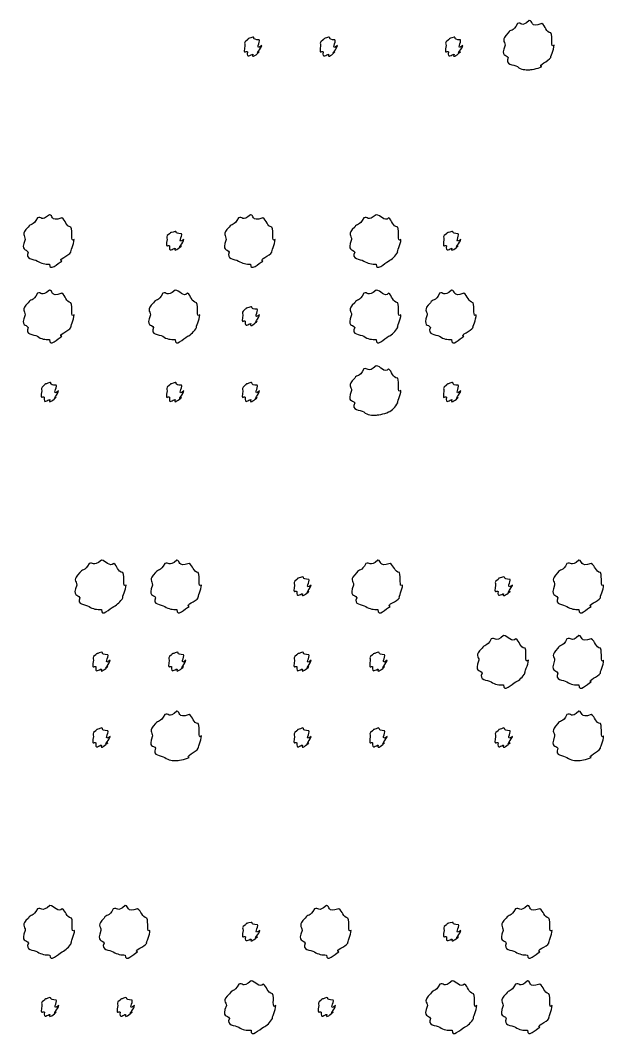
# Model space of a CAD drawing. Header units: millimetres. Extents: x -178 to -32, y 41 to 266.
# Drawn here: x -81.07 to -73, y 197.45 to 211.54 of the extents above; entities that cross this region are included whole.
import ezdxf

# ---------------------------------------------------------------- set-up
doc = ezdxf.new("R2010")
doc.units = ezdxf.units.MM
doc.layers.get('0').update_dxf_attribs({"linetype": 'CONTINUOUS'})

msp = doc.modelspace()

# ---------------------------------------------------------------- linework, layer by layer
at = {"color": 0}
for p, q in [((-74.029, 211.539), (-74.029, 211.539)), ((-77.8531, 211.307), (-77.8531, 211.307)), ((-76.8061, 211.307), (-76.8061, 211.307)), ((-75.0711, 211.307), (-75.0711, 211.307)), ((-80.67, 208.849), (-80.67, 208.849)), ((-77.8877, 208.849), (-77.8877, 208.849)), ((-76.1471, 208.849), (-76.1471, 208.849)), ((-78.9294, 208.617), (-78.9294, 208.617)), ((-75.1, 208.617), (-75.1, 208.617)), ((-80.67, 207.807), (-80.67, 207.807)), ((-78.9294, 207.807), (-78.9294, 207.807)), ((-76.1471, 207.807), (-76.1471, 207.807)), ((-75.1053, 207.807), (-75.1053, 207.807)), ((-77.882, 207.575), (-77.882, 207.575)), ((-76.1471, 206.76), (-76.1471, 206.76)), ((-80.6644, 206.528), (-80.6644, 206.528)), ((-78.9294, 206.528), (-78.9294, 206.528)), ((-77.882, 206.528), (-77.882, 206.528)), ((-75.1, 206.528), (-75.1, 206.528)), ((-79.9493, 204.068), (-79.9493, 204.068)), ((-78.9076, 204.068), (-78.9076, 204.068)), ((-76.1252, 204.068), (-76.1252, 204.068)), ((-73.3429, 204.068), (-73.3429, 204.068)), ((-77.167, 203.837), (-77.167, 203.837)), ((-74.3846, 203.837), (-74.3846, 203.837)), ((-74.3846, 203.026), (-74.3846, 203.026)), ((-73.3429, 203.026), (-73.3429, 203.026)), ((-79.9493, 202.795), (-79.9493, 202.795)), ((-78.9019, 202.795), (-78.9019, 202.795)), ((-77.167, 202.795), (-77.167, 202.795)), ((-76.1196, 202.795), (-76.1196, 202.795)), ((-78.9076, 201.979), (-78.9076, 201.979)), ((-73.3429, 201.979), (-73.3429, 201.979)), ((-79.9493, 201.748), (-79.9493, 201.748)), ((-77.167, 201.748), (-77.167, 201.748)), ((-76.1196, 201.748), (-76.1196, 201.748)), ((-74.3846, 201.748), (-74.3846, 201.748)), ((-80.6616, 199.289), (-80.6616, 199.289)), ((-79.6198, 199.289), (-79.6198, 199.289)), ((-76.8375, 199.289), (-76.8375, 199.289)), ((-74.0555, 199.289), (-74.0555, 199.289)), ((-77.8792, 199.058), (-77.8792, 199.058)), ((-75.0972, 199.058), (-75.0972, 199.058)), ((-77.8792, 198.247), (-77.8792, 198.247)), ((-75.0972, 198.247), (-75.0972, 198.247)), ((-74.0555, 198.247), (-74.0555, 198.247)), ((-80.6616, 198.016), (-80.6616, 198.016)), ((-79.6142, 198.016), (-79.6142, 198.016)), ((-76.8322, 198.016), (-76.8322, 198.016))]:
    msp.add_line(p, q, dxfattribs=at)
for points in [[(-74.1945, 211.495), (-74.2523, 211.369), (-74.2911, 211.423), (-74.3215, 211.368)], [(-74.029, 211.539), (-74.1423, 211.428), (-74.1394, 211.523), (-74.1945, 211.495)], [(-73.8583, 211.495), (-74.029, 211.428), (-73.9697, 211.539), (-74.029, 211.539)], [(-73.7316, 211.368), (-73.8004, 211.369), (-73.8032, 211.464), (-73.8583, 211.495)], [(-74.3215, 211.368), (-74.4287, 211.259), (-74.3656, 211.255), (-74.3656, 211.197)], [(-73.6875, 211.197), (-73.7425, 211.142), (-73.7013, 211.312), (-73.7316, 211.368)], [(-77.9304, 211.268), (-77.9911, 211.226), (-77.9635, 211.22), (-77.9635, 211.191)], [(-77.8531, 211.307), (-77.947, 211.274), (-77.9085, 211.293), (-77.9304, 211.268)], [(-77.7649, 211.268), (-77.8806, 211.274), (-77.8161, 211.307), (-77.8531, 211.307)], [(-77.7321, 211.191), (-77.8365, 211.109), (-77.743, 211.247), (-77.7649, 211.268)], [(-76.883, 211.268), (-76.9394, 211.226), (-76.9161, 211.22), (-76.9161, 211.191)], [(-76.8061, 211.307), (-76.8953, 211.274), (-76.8611, 211.293), (-76.883, 211.268)], [(-76.7179, 211.268), (-76.8294, 211.274), (-76.7687, 211.307), (-76.8061, 211.307)], [(-76.6847, 211.191), (-76.7853, 211.109), (-76.6957, 211.247), (-76.7179, 211.268)], [(-75.148, 211.268), (-75.2087, 211.226), (-75.1812, 211.22), (-75.1812, 211.191)], [(-75.0711, 211.307), (-75.1646, 211.274), (-75.1261, 211.293), (-75.148, 211.268)], [(-74.9829, 211.268), (-75.0986, 211.274), (-75.0337, 211.307), (-75.0711, 211.307)], [(-74.9498, 211.191), (-75.0545, 211.109), (-74.9607, 211.247), (-74.9829, 211.268)], [(-77.9635, 211.191), (-77.9911, 211.045), (-77.9526, 211.128), (-77.9304, 211.103)], [(-77.9304, 211.103), (-77.947, 210.998), (-77.882, 211.07), (-77.8531, 211.07)], [(-77.8531, 211.07), (-77.8806, 210.998), (-77.7871, 211.081), (-77.7649, 211.103)], [(-77.7649, 211.103), (-77.8365, 211.045), (-77.7321, 211.158), (-77.7321, 211.191)], [(-76.9161, 211.191), (-76.9394, 211.045), (-76.9052, 211.128), (-76.883, 211.103)], [(-76.883, 211.103), (-76.8953, 210.998), (-76.835, 211.07), (-76.8061, 211.07)], [(-76.8061, 211.07), (-76.8294, 210.998), (-76.7397, 211.081), (-76.7179, 211.103)], [(-76.7179, 211.103), (-76.7853, 211.045), (-76.6847, 211.158), (-76.6847, 211.191)], [(-75.1812, 211.191), (-75.2087, 211.045), (-75.1702, 211.128), (-75.148, 211.103)], [(-75.148, 211.103), (-75.1646, 210.998), (-75.1, 211.07), (-75.0711, 211.07)], [(-75.0711, 211.07), (-75.0986, 210.998), (-75.0048, 211.081), (-74.9829, 211.103)], [(-74.9829, 211.103), (-75.0545, 211.045), (-74.9498, 211.158), (-74.9498, 211.191)], [(-74.3656, 211.197), (-74.4287, 211.02), (-74.3504, 211.077), (-74.3215, 211.026)], [(-73.7316, 211.026), (-73.7425, 211.02), (-73.6875, 211.133), (-73.6875, 211.197)], [(-74.3215, 211.026), (-74.3708, 210.917), (-74.2495, 210.932), (-74.1945, 210.899)], [(-73.8583, 210.899), (-73.9189, 210.917), (-73.7605, 210.973), (-73.7316, 211.026)], [(-74.1945, 210.899), (-74.1423, 210.855), (-74.0844, 210.855), (-74.029, 210.855)], [(-74.029, 210.855), (-74.029, 210.855), (-73.9133, 210.869), (-73.8583, 210.899)], [(-80.67, 208.849), (-80.7829, 208.747), (-80.7801, 208.834), (-80.8352, 208.805)], [(-80.499, 208.805), (-80.67, 208.747), (-80.6108, 208.849), (-80.67, 208.849)], [(-77.8877, 208.849), (-78.0006, 208.747), (-77.9978, 208.834), (-78.0531, 208.805)], [(-77.7169, 208.805), (-77.8877, 208.747), (-77.8284, 208.849), (-77.8877, 208.849)], [(-76.1471, 208.849), (-76.2698, 208.747), (-76.2628, 208.834), (-76.3182, 208.805)], [(-75.9763, 208.805), (-76.0342, 208.747), (-76.0878, 208.849), (-76.1471, 208.849)], [(-80.9621, 208.678), (-81.0694, 208.578), (-81.0062, 208.565), (-81.0062, 208.507)], [(-80.8352, 208.805), (-80.893, 208.689), (-80.9318, 208.733), (-80.9621, 208.678)], [(-80.3723, 208.678), (-80.4411, 208.689), (-80.4439, 208.774), (-80.499, 208.805)], [(-80.3282, 208.507), (-80.3832, 208.46), (-80.342, 208.623), (-80.3723, 208.678)], [(-78.1798, 208.678), (-78.2874, 208.578), (-78.2239, 208.565), (-78.2239, 208.507)], [(-78.0531, 208.805), (-78.111, 208.689), (-78.1495, 208.733), (-78.1798, 208.678)], [(-77.5899, 208.678), (-77.6587, 208.689), (-77.6616, 208.774), (-77.7169, 208.805)], [(-77.5458, 208.507), (-77.6009, 208.46), (-77.5596, 208.623), (-77.5899, 208.678)], [(-76.4448, 208.678), (-76.5563, 208.578), (-76.4889, 208.565), (-76.4889, 208.507)], [(-76.3182, 208.805), (-76.3799, 208.689), (-76.4145, 208.733), (-76.4448, 208.678)], [(-75.8497, 208.678), (-75.928, 208.689), (-75.9241, 208.774), (-75.9763, 208.805)], [(-75.8056, 208.507), (-75.8659, 208.46), (-75.8194, 208.623), (-75.8497, 208.678)], [(-79.0067, 208.584), (-79.0674, 208.548), (-79.0399, 208.536), (-79.0399, 208.507)], [(-78.9294, 208.617), (-79.0233, 208.592), (-78.9845, 208.606), (-79.0067, 208.584)], [(-78.8412, 208.584), (-78.957, 208.592), (-78.8924, 208.617), (-78.9294, 208.617)], [(-78.8081, 208.507), (-78.9129, 208.431), (-78.8194, 208.562), (-78.8412, 208.584)], [(-75.1769, 208.584), (-75.2334, 208.548), (-75.2101, 208.536), (-75.2101, 208.507)], [(-75.1, 208.617), (-75.1893, 208.592), (-75.1551, 208.606), (-75.1769, 208.584)], [(-75.0118, 208.584), (-75.1233, 208.592), (-75.0626, 208.617), (-75.1, 208.617)], [(-74.9787, 208.507), (-75.0792, 208.431), (-74.9896, 208.562), (-75.0118, 208.584)], [(-81.0062, 208.507), (-81.0694, 208.339), (-80.9911, 208.385), (-80.9621, 208.33)], [(-80.3723, 208.33), (-80.3832, 208.339), (-80.3282, 208.443), (-80.3282, 208.507)], [(-79.0399, 208.507), (-79.0674, 208.365), (-79.0286, 208.441), (-79.0067, 208.419)], [(-79.0067, 208.419), (-79.0233, 208.321), (-78.9584, 208.385), (-78.9294, 208.385)], [(-78.9294, 208.385), (-78.957, 208.321), (-78.8635, 208.396), (-78.8412, 208.419)], [(-78.8412, 208.419), (-78.9129, 208.365), (-78.8081, 208.47), (-78.8081, 208.507)], [(-78.2239, 208.507), (-78.2874, 208.339), (-78.2087, 208.385), (-78.1798, 208.33)], [(-77.5899, 208.33), (-77.6009, 208.339), (-77.5458, 208.443), (-77.5458, 208.507)], [(-76.4889, 208.507), (-76.5563, 208.339), (-76.4738, 208.385), (-76.4448, 208.33)], [(-75.8497, 208.33), (-75.8659, 208.339), (-75.8056, 208.443), (-75.8056, 208.507)], [(-75.2101, 208.507), (-75.2334, 208.365), (-75.1992, 208.441), (-75.1769, 208.419)], [(-75.1769, 208.419), (-75.1893, 208.321), (-75.129, 208.385), (-75.1, 208.385)], [(-75.1, 208.385), (-75.1233, 208.321), (-75.0337, 208.396), (-75.0118, 208.419)], [(-75.0118, 208.419), (-75.0792, 208.365), (-74.9787, 208.47), (-74.9787, 208.507)], [(-80.9621, 208.33), (-81.0115, 208.233), (-80.8905, 208.238), (-80.8352, 208.209)], [(-80.499, 208.209), (-80.5596, 208.233), (-80.4012, 208.278), (-80.3723, 208.33)], [(-78.1798, 208.33), (-78.2295, 208.233), (-78.1082, 208.238), (-78.0531, 208.209)], [(-77.7169, 208.209), (-77.7773, 208.233), (-77.6189, 208.278), (-77.5899, 208.33)], [(-76.4448, 208.33), (-76.4974, 208.233), (-76.3732, 208.238), (-76.3182, 208.209)], [(-75.9763, 208.209), (-75.928, 208.233), (-75.8825, 208.278), (-75.8497, 208.33)], [(-80.8352, 208.209), (-80.7829, 208.173), (-80.7251, 208.165), (-80.67, 208.165)], [(-80.67, 208.165), (-80.67, 208.056), (-80.5543, 208.179), (-80.499, 208.209)], [(-78.0531, 208.209), (-78.0006, 208.173), (-77.9427, 208.165), (-77.8877, 208.165)], [(-77.8877, 208.165), (-77.8877, 208.056), (-77.772, 208.179), (-77.7169, 208.209)], [(-76.3182, 208.209), (-76.2698, 208.173), (-76.2049, 208.165), (-76.1471, 208.165)], [(-76.1471, 208.165), (-76.1527, 208.056), (-76.0314, 208.179), (-75.9763, 208.209)], [(-80.8352, 207.763), (-80.893, 207.641), (-80.9318, 207.688), (-80.9621, 207.631)], [(-80.67, 207.807), (-80.7829, 207.699), (-80.7801, 207.792), (-80.8352, 207.763)], [(-80.499, 207.763), (-80.67, 207.699), (-80.6108, 207.807), (-80.67, 207.807)], [(-80.3723, 207.631), (-80.4411, 207.641), (-80.4439, 207.732), (-80.499, 207.763)], [(-79.1002, 207.763), (-79.1623, 207.641), (-79.1968, 207.688), (-79.2272, 207.631)], [(-78.9294, 207.807), (-79.0522, 207.699), (-79.0452, 207.792), (-79.1002, 207.763)], [(-78.7587, 207.763), (-78.8166, 207.699), (-78.8702, 207.807), (-78.9294, 207.807)], [(-78.6317, 207.631), (-78.7104, 207.641), (-78.7061, 207.732), (-78.7587, 207.763)], [(-76.3182, 207.763), (-76.3799, 207.641), (-76.4145, 207.688), (-76.4448, 207.631)], [(-76.1471, 207.807), (-76.2698, 207.699), (-76.2628, 207.792), (-76.3182, 207.763)], [(-75.9763, 207.763), (-76.0342, 207.699), (-76.0878, 207.807), (-76.1471, 207.807)], [(-75.8497, 207.631), (-75.928, 207.641), (-75.9241, 207.732), (-75.9763, 207.763)], [(-75.2708, 207.763), (-75.3286, 207.641), (-75.3671, 207.688), (-75.3974, 207.631)], [(-75.1053, 207.807), (-75.2186, 207.699), (-75.2158, 207.792), (-75.2708, 207.763)], [(-74.9346, 207.763), (-75.1053, 207.699), (-75.0461, 207.807), (-75.1053, 207.807)], [(-74.8076, 207.631), (-74.8767, 207.641), (-74.8796, 207.732), (-74.9346, 207.763)], [(-80.9621, 207.631), (-81.0694, 207.527), (-81.0062, 207.52), (-81.0062, 207.465)], [(-80.3282, 207.465), (-80.3832, 207.41), (-80.342, 207.575), (-80.3723, 207.631)], [(-79.2272, 207.631), (-79.3387, 207.527), (-79.2713, 207.52), (-79.2713, 207.465)], [(-78.5876, 207.465), (-78.6483, 207.41), (-78.6014, 207.575), (-78.6317, 207.631)], [(-77.882, 207.575), (-77.9717, 207.545), (-77.9374, 207.564), (-77.9593, 207.542)], [(-77.7939, 207.542), (-77.9057, 207.545), (-77.845, 207.575), (-77.882, 207.575)], [(-76.4448, 207.631), (-76.5563, 207.527), (-76.4889, 207.52), (-76.4889, 207.465)], [(-75.8056, 207.465), (-75.8659, 207.41), (-75.8194, 207.575), (-75.8497, 207.631)], [(-75.3974, 207.631), (-75.505, 207.527), (-75.4415, 207.52), (-75.4415, 207.465)], [(-74.7635, 207.465), (-74.8189, 207.41), (-74.7776, 207.575), (-74.8076, 207.631)], [(-81.0062, 207.465), (-81.0694, 207.292), (-80.9911, 207.344), (-80.9621, 207.289)], [(-80.3723, 207.289), (-80.3832, 207.292), (-80.3282, 207.402), (-80.3282, 207.465)], [(-79.2713, 207.465), (-79.3387, 207.292), (-79.2561, 207.344), (-79.2272, 207.289)], [(-78.6317, 207.289), (-78.6483, 207.292), (-78.5876, 207.402), (-78.5876, 207.465)], [(-77.9593, 207.542), (-78.0157, 207.501), (-77.9925, 207.494), (-77.9925, 207.465)], [(-77.9925, 207.465), (-78.0157, 207.318), (-77.9815, 207.399), (-77.9593, 207.377)], [(-77.761, 207.465), (-77.8616, 207.384), (-77.772, 207.52), (-77.7939, 207.542)], [(-77.7939, 207.377), (-77.8616, 207.318), (-77.761, 207.428), (-77.761, 207.465)], [(-76.4889, 207.465), (-76.5563, 207.292), (-76.4738, 207.344), (-76.4448, 207.289)], [(-75.8497, 207.289), (-75.8659, 207.292), (-75.8056, 207.402), (-75.8056, 207.465)], [(-75.4415, 207.465), (-75.505, 207.292), (-75.4264, 207.344), (-75.3974, 207.289)], [(-74.8076, 207.289), (-74.8189, 207.292), (-74.7635, 207.402), (-74.7635, 207.465)], [(-80.9621, 207.289), (-81.0115, 207.185), (-80.8905, 207.196), (-80.8352, 207.167)], [(-80.499, 207.167), (-80.5596, 207.185), (-80.4012, 207.236), (-80.3723, 207.289)], [(-79.2272, 207.289), (-79.2794, 207.185), (-79.1556, 207.196), (-79.1002, 207.167)], [(-78.7587, 207.167), (-78.7104, 207.185), (-78.6649, 207.236), (-78.6317, 207.289)], [(-77.9593, 207.377), (-77.9717, 207.274), (-77.911, 207.344), (-77.882, 207.344)], [(-77.882, 207.344), (-77.9057, 207.274), (-77.8161, 207.355), (-77.7939, 207.377)], [(-76.4448, 207.289), (-76.4974, 207.185), (-76.3732, 207.196), (-76.3182, 207.167)], [(-75.9763, 207.167), (-75.928, 207.185), (-75.8825, 207.236), (-75.8497, 207.289)], [(-75.3974, 207.289), (-75.4472, 207.185), (-75.3258, 207.196), (-75.2708, 207.167)], [(-74.9346, 207.167), (-74.9953, 207.185), (-74.8365, 207.236), (-74.8076, 207.289)], [(-80.8352, 207.167), (-80.7829, 207.126), (-80.7251, 207.123), (-80.67, 207.123)], [(-80.67, 207.123), (-80.67, 207.009), (-80.5543, 207.137), (-80.499, 207.167)], [(-79.1002, 207.167), (-79.0522, 207.126), (-78.9873, 207.123), (-78.9294, 207.123)], [(-78.9294, 207.123), (-78.9351, 207.009), (-78.8137, 207.137), (-78.7587, 207.167)], [(-76.3182, 207.167), (-76.2698, 207.126), (-76.2049, 207.123), (-76.1471, 207.123)], [(-76.1471, 207.123), (-76.1527, 207.009), (-76.0314, 207.137), (-75.9763, 207.167)], [(-75.2708, 207.167), (-75.2186, 207.126), (-75.1604, 207.123), (-75.1053, 207.123)], [(-75.1053, 207.123), (-75.1053, 207.009), (-74.9896, 207.137), (-74.9346, 207.167)], [(-76.3182, 206.715), (-76.3799, 206.59), (-76.4145, 206.644), (-76.4448, 206.588)], [(-76.1471, 206.76), (-76.2698, 206.649), (-76.2628, 206.744), (-76.3182, 206.715)], [(-75.9763, 206.715), (-76.0342, 206.649), (-76.0878, 206.76), (-76.1471, 206.76)], [(-75.8497, 206.588), (-75.928, 206.59), (-75.9241, 206.685), (-75.9763, 206.715)], [(-76.4448, 206.588), (-76.5563, 206.48), (-76.4889, 206.476), (-76.4889, 206.418)], [(-75.8056, 206.418), (-75.8659, 206.363), (-75.8194, 206.533), (-75.8497, 206.588)], [(-80.7417, 206.489), (-80.7981, 206.447), (-80.7748, 206.441), (-80.7748, 206.412)], [(-80.6644, 206.528), (-80.754, 206.495), (-80.7194, 206.514), (-80.7417, 206.489)], [(-80.5762, 206.489), (-80.6877, 206.495), (-80.6274, 206.528), (-80.6644, 206.528)], [(-80.543, 206.412), (-80.6436, 206.329), (-80.5543, 206.467), (-80.5762, 206.489)], [(-79.0067, 206.489), (-79.0674, 206.447), (-79.0399, 206.441), (-79.0399, 206.412)], [(-78.9294, 206.528), (-79.0233, 206.495), (-78.9845, 206.514), (-79.0067, 206.489)], [(-78.8412, 206.489), (-78.957, 206.495), (-78.8924, 206.528), (-78.9294, 206.528)], [(-78.8081, 206.412), (-78.9129, 206.329), (-78.8194, 206.467), (-78.8412, 206.489)], [(-77.9593, 206.489), (-78.0157, 206.447), (-77.9925, 206.441), (-77.9925, 206.412)], [(-77.882, 206.528), (-77.9717, 206.495), (-77.9374, 206.514), (-77.9593, 206.489)], [(-77.7939, 206.489), (-77.9057, 206.495), (-77.845, 206.528), (-77.882, 206.528)], [(-77.761, 206.412), (-77.8616, 206.329), (-77.772, 206.467), (-77.7939, 206.489)], [(-75.1769, 206.489), (-75.2334, 206.447), (-75.2101, 206.441), (-75.2101, 206.412)], [(-75.1, 206.528), (-75.1893, 206.495), (-75.1551, 206.514), (-75.1769, 206.489)], [(-75.0118, 206.489), (-75.1233, 206.495), (-75.0626, 206.528), (-75.1, 206.528)], [(-74.9787, 206.412), (-75.0792, 206.329), (-74.9896, 206.467), (-75.0118, 206.489)], [(-80.7748, 206.412), (-80.7981, 206.266), (-80.7635, 206.349), (-80.7417, 206.324)], [(-80.7417, 206.324), (-80.754, 206.219), (-80.6933, 206.291), (-80.6644, 206.291)], [(-80.6644, 206.291), (-80.6877, 206.219), (-80.5984, 206.302), (-80.5762, 206.324)], [(-80.5762, 206.324), (-80.6436, 206.266), (-80.543, 206.379), (-80.543, 206.412)], [(-79.0399, 206.412), (-79.0674, 206.266), (-79.0286, 206.349), (-79.0067, 206.324)], [(-79.0067, 206.324), (-79.0233, 206.219), (-78.9584, 206.291), (-78.9294, 206.291)], [(-78.9294, 206.291), (-78.957, 206.219), (-78.8635, 206.302), (-78.8412, 206.324)], [(-78.8412, 206.324), (-78.9129, 206.266), (-78.8081, 206.379), (-78.8081, 206.412)], [(-77.9925, 206.412), (-78.0157, 206.266), (-77.9815, 206.349), (-77.9593, 206.324)], [(-77.9593, 206.324), (-77.9717, 206.219), (-77.911, 206.291), (-77.882, 206.291)], [(-77.882, 206.291), (-77.9057, 206.219), (-77.8161, 206.302), (-77.7939, 206.324)], [(-77.7939, 206.324), (-77.8616, 206.266), (-77.761, 206.379), (-77.761, 206.412)], [(-76.4889, 206.418), (-76.5563, 206.241), (-76.4738, 206.298), (-76.4448, 206.247)], [(-75.8497, 206.247), (-75.8659, 206.241), (-75.8056, 206.354), (-75.8056, 206.418)], [(-75.2101, 206.412), (-75.2334, 206.266), (-75.1992, 206.349), (-75.1769, 206.324)], [(-75.1769, 206.324), (-75.1893, 206.219), (-75.129, 206.291), (-75.1, 206.291)], [(-75.1, 206.291), (-75.1233, 206.219), (-75.0337, 206.302), (-75.0118, 206.324)], [(-75.0118, 206.324), (-75.0792, 206.266), (-74.9787, 206.379), (-74.9787, 206.412)], [(-76.4448, 206.247), (-76.4974, 206.138), (-76.3732, 206.153), (-76.3182, 206.12)], [(-75.9763, 206.12), (-75.928, 206.138), (-75.8825, 206.194), (-75.8497, 206.247)], [(-76.3182, 206.12), (-76.2698, 206.076), (-76.2049, 206.076), (-76.1471, 206.076)], [(-76.1471, 206.076), (-76.1527, 206.076), (-76.0314, 206.09), (-75.9763, 206.12)], [(-80.1201, 204.024), (-80.1822, 203.908), (-80.2164, 203.952), (-80.2467, 203.897)], [(-79.9493, 204.068), (-80.0717, 203.966), (-80.065, 204.053), (-80.1201, 204.024)], [(-79.7782, 204.024), (-79.8361, 203.966), (-79.8901, 204.068), (-79.9493, 204.068)], [(-79.6516, 203.897), (-79.7302, 203.908), (-79.726, 203.994), (-79.7782, 204.024)], [(-79.0727, 204.024), (-79.1305, 203.908), (-79.1693, 203.952), (-79.1997, 203.897)], [(-78.9076, 204.068), (-79.0205, 203.966), (-79.0176, 204.053), (-79.0727, 204.024)], [(-78.7365, 204.024), (-78.9076, 203.966), (-78.8483, 204.068), (-78.9076, 204.068)], [(-78.6098, 203.897), (-78.6786, 203.908), (-78.6814, 203.994), (-78.7365, 204.024)], [(-76.2907, 204.024), (-76.3485, 203.908), (-76.387, 203.952), (-76.4173, 203.897)], [(-76.1252, 204.068), (-76.2381, 203.966), (-76.2353, 204.053), (-76.2907, 204.024)], [(-75.9541, 204.024), (-76.1252, 203.966), (-76.0659, 204.068), (-76.1252, 204.068)], [(-75.8275, 203.897), (-75.8963, 203.908), (-75.8991, 203.994), (-75.9541, 204.024)], [(-73.5083, 204.024), (-73.5662, 203.908), (-73.6046, 203.952), (-73.635, 203.897)], [(-73.3429, 204.068), (-73.4557, 203.966), (-73.4533, 204.053), (-73.5083, 204.024)], [(-73.1721, 204.024), (-73.3429, 203.966), (-73.2836, 204.068), (-73.3429, 204.068)], [(-73.0451, 203.897), (-73.1143, 203.908), (-73.1167, 203.994), (-73.1721, 204.024)], [(-80.2467, 203.897), (-80.3585, 203.798), (-80.2908, 203.784), (-80.2908, 203.726)], [(-79.6075, 203.726), (-79.6682, 203.679), (-79.6212, 203.842), (-79.6516, 203.897)], [(-79.1997, 203.897), (-79.3069, 203.798), (-79.2438, 203.784), (-79.2438, 203.726)], [(-78.5657, 203.726), (-78.6208, 203.679), (-78.5795, 203.842), (-78.6098, 203.897)], [(-76.4173, 203.897), (-76.5249, 203.798), (-76.4614, 203.784), (-76.4614, 203.726)], [(-75.7834, 203.726), (-75.8384, 203.679), (-75.7971, 203.842), (-75.8275, 203.897)], [(-73.635, 203.897), (-73.7425, 203.798), (-73.6791, 203.784), (-73.6791, 203.726)], [(-73.001, 203.726), (-73.0564, 203.679), (-73.0148, 203.842), (-73.0451, 203.897)], [(-77.2442, 203.804), (-77.3049, 203.768), (-77.277, 203.755), (-77.277, 203.726)], [(-77.167, 203.837), (-77.2608, 203.812), (-77.222, 203.825), (-77.2442, 203.804)], [(-77.0788, 203.804), (-77.1945, 203.812), (-77.1296, 203.837), (-77.167, 203.837)], [(-77.0456, 203.726), (-77.1504, 203.65), (-77.0565, 203.781), (-77.0788, 203.804)], [(-74.4619, 203.804), (-74.5225, 203.768), (-74.495, 203.755), (-74.495, 203.726)], [(-74.3846, 203.837), (-74.4784, 203.812), (-74.4396, 203.825), (-74.4619, 203.804)], [(-74.2964, 203.804), (-74.4121, 203.812), (-74.3476, 203.837), (-74.3846, 203.837)], [(-74.2632, 203.726), (-74.368, 203.65), (-74.2745, 203.781), (-74.2964, 203.804)], [(-80.2908, 203.726), (-80.3585, 203.558), (-80.2756, 203.605), (-80.2467, 203.55)], [(-79.6516, 203.55), (-79.6682, 203.558), (-79.6075, 203.663), (-79.6075, 203.726)], [(-79.2438, 203.726), (-79.3069, 203.558), (-79.2286, 203.605), (-79.1997, 203.55)], [(-78.6098, 203.55), (-78.6208, 203.558), (-78.5657, 203.663), (-78.5657, 203.726)], [(-77.277, 203.726), (-77.3049, 203.585), (-77.2661, 203.66), (-77.2442, 203.638)], [(-77.2442, 203.638), (-77.2608, 203.54), (-77.1959, 203.605), (-77.167, 203.605)], [(-77.167, 203.605), (-77.1945, 203.54), (-77.1006, 203.616), (-77.0788, 203.638)], [(-77.0788, 203.638), (-77.1504, 203.585), (-77.0456, 203.689), (-77.0456, 203.726)], [(-76.4614, 203.726), (-76.5249, 203.558), (-76.4462, 203.605), (-76.4173, 203.55)], [(-75.8275, 203.55), (-75.8384, 203.558), (-75.7834, 203.663), (-75.7834, 203.726)], [(-74.495, 203.726), (-74.5225, 203.585), (-74.4837, 203.66), (-74.4619, 203.638)], [(-74.4619, 203.638), (-74.4784, 203.54), (-74.4135, 203.605), (-74.3846, 203.605)], [(-74.3846, 203.605), (-74.4121, 203.54), (-74.3186, 203.616), (-74.2964, 203.638)], [(-74.2964, 203.638), (-74.368, 203.585), (-74.2632, 203.689), (-74.2632, 203.726)], [(-73.6791, 203.726), (-73.7425, 203.558), (-73.6639, 203.605), (-73.635, 203.55)], [(-73.0451, 203.55), (-73.0564, 203.558), (-73.001, 203.663), (-73.001, 203.726)], [(-80.2467, 203.55), (-80.2993, 203.452), (-80.1751, 203.458), (-80.1201, 203.429)], [(-79.7782, 203.429), (-79.7302, 203.452), (-79.6847, 203.498), (-79.6516, 203.55)], [(-79.1997, 203.55), (-79.2491, 203.452), (-79.1281, 203.458), (-79.0727, 203.429)], [(-78.7365, 203.429), (-78.7972, 203.452), (-78.6388, 203.498), (-78.6098, 203.55)], [(-76.4173, 203.55), (-76.4671, 203.452), (-76.3457, 203.458), (-76.2907, 203.429)], [(-75.9541, 203.429), (-76.0148, 203.452), (-75.8564, 203.498), (-75.8275, 203.55)], [(-73.635, 203.55), (-73.6847, 203.452), (-73.5633, 203.458), (-73.5083, 203.429)], [(-73.1721, 203.429), (-73.2328, 203.452), (-73.074, 203.498), (-73.0451, 203.55)], [(-80.1201, 203.429), (-80.0717, 203.393), (-80.0072, 203.385), (-79.9493, 203.385)], [(-79.9493, 203.385), (-79.9546, 203.276), (-79.8336, 203.399), (-79.7782, 203.429)], [(-79.0727, 203.429), (-79.0205, 203.393), (-78.9626, 203.385), (-78.9076, 203.385)], [(-78.9076, 203.385), (-78.9076, 203.276), (-78.7915, 203.399), (-78.7365, 203.429)], [(-76.2907, 203.429), (-76.2381, 203.393), (-76.1802, 203.385), (-76.1252, 203.385)], [(-76.1252, 203.385), (-76.1252, 203.276), (-76.0095, 203.399), (-75.9541, 203.429)], [(-73.5083, 203.429), (-73.4557, 203.393), (-73.3979, 203.385), (-73.3429, 203.385)], [(-73.3429, 203.385), (-73.3429, 203.276), (-73.2271, 203.399), (-73.1721, 203.429)], [(-74.5557, 202.982), (-74.6174, 202.861), (-74.652, 202.908), (-74.6823, 202.85)], [(-74.3846, 203.026), (-74.5074, 202.919), (-74.5003, 203.011), (-74.5557, 202.982)], [(-74.2139, 202.982), (-74.2717, 202.919), (-74.3253, 203.026), (-74.3846, 203.026)], [(-74.0869, 202.85), (-74.1655, 202.861), (-74.1613, 202.952), (-74.2139, 202.982)], [(-73.5083, 202.982), (-73.5662, 202.861), (-73.6046, 202.908), (-73.635, 202.85)], [(-73.3429, 203.026), (-73.4557, 202.919), (-73.4533, 203.011), (-73.5083, 202.982)], [(-73.1721, 202.982), (-73.3429, 202.919), (-73.2836, 203.026), (-73.3429, 203.026)], [(-73.0451, 202.85), (-73.1143, 202.861), (-73.1167, 202.952), (-73.1721, 202.982)], [(-80.0262, 202.762), (-80.0869, 202.721), (-80.0594, 202.714), (-80.0594, 202.685)], [(-79.9493, 202.795), (-80.0428, 202.765), (-80.0044, 202.784), (-80.0262, 202.762)], [(-79.8611, 202.762), (-79.9768, 202.765), (-79.9119, 202.795), (-79.9493, 202.795)], [(-79.828, 202.685), (-79.9327, 202.603), (-79.8389, 202.74), (-79.8611, 202.762)], [(-78.9792, 202.762), (-79.0356, 202.721), (-79.012, 202.714), (-79.012, 202.685)], [(-78.9019, 202.795), (-78.9915, 202.765), (-78.957, 202.784), (-78.9792, 202.762)], [(-78.8137, 202.762), (-78.9252, 202.765), (-78.8645, 202.795), (-78.9019, 202.795)], [(-78.7806, 202.685), (-78.8811, 202.603), (-78.7915, 202.74), (-78.8137, 202.762)], [(-77.2442, 202.762), (-77.3049, 202.721), (-77.277, 202.714), (-77.277, 202.685)], [(-77.167, 202.795), (-77.2608, 202.765), (-77.222, 202.784), (-77.2442, 202.762)], [(-77.0788, 202.762), (-77.1945, 202.765), (-77.1296, 202.795), (-77.167, 202.795)], [(-77.0456, 202.685), (-77.1504, 202.603), (-77.0565, 202.74), (-77.0788, 202.762)], [(-76.1968, 202.762), (-76.2533, 202.721), (-76.23, 202.714), (-76.23, 202.685)], [(-76.1196, 202.795), (-76.2092, 202.765), (-76.1746, 202.784), (-76.1968, 202.762)], [(-76.0314, 202.762), (-76.1432, 202.765), (-76.0825, 202.795), (-76.1196, 202.795)], [(-75.9982, 202.685), (-76.0991, 202.603), (-76.0095, 202.74), (-76.0314, 202.762)], [(-74.6823, 202.85), (-74.7938, 202.747), (-74.7264, 202.74), (-74.7264, 202.685)], [(-74.0428, 202.685), (-74.1034, 202.63), (-74.0569, 202.795), (-74.0869, 202.85)], [(-73.635, 202.85), (-73.7425, 202.747), (-73.6791, 202.74), (-73.6791, 202.685)], [(-73.001, 202.685), (-73.0564, 202.63), (-73.0148, 202.795), (-73.0451, 202.85)], [(-80.0594, 202.685), (-80.0869, 202.537), (-80.0485, 202.619), (-80.0262, 202.596)], [(-79.8611, 202.596), (-79.9327, 202.537), (-79.828, 202.648), (-79.828, 202.685)], [(-79.012, 202.685), (-79.0356, 202.537), (-79.0011, 202.619), (-78.9792, 202.596)], [(-78.8137, 202.596), (-78.8811, 202.537), (-78.7806, 202.648), (-78.7806, 202.685)], [(-77.277, 202.685), (-77.3049, 202.537), (-77.2661, 202.619), (-77.2442, 202.596)], [(-77.0788, 202.596), (-77.1504, 202.537), (-77.0456, 202.648), (-77.0456, 202.685)], [(-76.23, 202.685), (-76.2533, 202.537), (-76.2187, 202.619), (-76.1968, 202.596)], [(-76.0314, 202.596), (-76.0991, 202.537), (-75.9982, 202.648), (-75.9982, 202.685)], [(-74.7264, 202.685), (-74.7938, 202.511), (-74.7113, 202.563), (-74.6823, 202.508)], [(-74.0869, 202.508), (-74.1034, 202.511), (-74.0428, 202.621), (-74.0428, 202.685)], [(-73.6791, 202.685), (-73.7425, 202.511), (-73.6639, 202.563), (-73.635, 202.508)], [(-73.0451, 202.508), (-73.0564, 202.511), (-73.001, 202.621), (-73.001, 202.685)], [(-80.0262, 202.596), (-80.0428, 202.493), (-79.9783, 202.563), (-79.9493, 202.563)], [(-79.9493, 202.563), (-79.9768, 202.493), (-79.883, 202.575), (-79.8611, 202.596)], [(-78.9792, 202.596), (-78.9915, 202.493), (-78.9309, 202.563), (-78.9019, 202.563)], [(-78.9019, 202.563), (-78.9252, 202.493), (-78.8356, 202.575), (-78.8137, 202.596)], [(-77.2442, 202.596), (-77.2608, 202.493), (-77.1959, 202.563), (-77.167, 202.563)], [(-77.167, 202.563), (-77.1945, 202.493), (-77.1006, 202.575), (-77.0788, 202.596)], [(-76.1968, 202.596), (-76.2092, 202.493), (-76.1485, 202.563), (-76.1196, 202.563)], [(-76.1196, 202.563), (-76.1432, 202.493), (-76.0536, 202.575), (-76.0314, 202.596)], [(-74.6823, 202.508), (-74.7346, 202.405), (-74.6107, 202.416), (-74.5557, 202.387)], [(-74.2139, 202.387), (-74.1655, 202.405), (-74.12, 202.456), (-74.0869, 202.508)], [(-73.635, 202.508), (-73.6847, 202.405), (-73.5633, 202.416), (-73.5083, 202.387)], [(-73.1721, 202.387), (-73.2328, 202.405), (-73.074, 202.456), (-73.0451, 202.508)], [(-74.5557, 202.387), (-74.5074, 202.346), (-74.4425, 202.343), (-74.3846, 202.343)], [(-74.3846, 202.343), (-74.3902, 202.228), (-74.2689, 202.357), (-74.2139, 202.387)], [(-73.5083, 202.387), (-73.4557, 202.346), (-73.3979, 202.343), (-73.3429, 202.343)], [(-73.3429, 202.343), (-73.3429, 202.228), (-73.2271, 202.357), (-73.1721, 202.387)], [(-79.0727, 201.935), (-79.1305, 201.81), (-79.1693, 201.863), (-79.1997, 201.808)], [(-78.9076, 201.979), (-79.0205, 201.869), (-79.0176, 201.964), (-79.0727, 201.935)], [(-78.7365, 201.935), (-78.9076, 201.869), (-78.8483, 201.979), (-78.9076, 201.979)], [(-78.6098, 201.808), (-78.6786, 201.81), (-78.6814, 201.905), (-78.7365, 201.935)], [(-73.5083, 201.935), (-73.5662, 201.81), (-73.6046, 201.863), (-73.635, 201.808)], [(-73.3429, 201.979), (-73.4557, 201.869), (-73.4533, 201.964), (-73.5083, 201.935)], [(-73.1721, 201.935), (-73.3429, 201.869), (-73.2836, 201.979), (-73.3429, 201.979)], [(-73.0451, 201.808), (-73.1143, 201.81), (-73.1167, 201.905), (-73.1721, 201.935)], [(-79.1997, 201.808), (-79.3069, 201.699), (-79.2438, 201.695), (-79.2438, 201.637)], [(-78.5657, 201.637), (-78.6208, 201.582), (-78.5795, 201.753), (-78.6098, 201.808)], [(-73.635, 201.808), (-73.7425, 201.699), (-73.6791, 201.695), (-73.6791, 201.637)], [(-73.001, 201.637), (-73.0564, 201.582), (-73.0148, 201.753), (-73.0451, 201.808)], [(-80.0262, 201.709), (-80.0869, 201.666), (-80.0594, 201.661), (-80.0594, 201.632)], [(-80.0594, 201.632), (-80.0869, 201.486), (-80.0485, 201.568), (-80.0262, 201.544)], [(-79.9493, 201.748), (-80.0428, 201.714), (-80.0044, 201.734), (-80.0262, 201.709)], [(-79.8611, 201.709), (-79.9768, 201.714), (-79.9119, 201.748), (-79.9493, 201.748)], [(-79.828, 201.632), (-79.9327, 201.549), (-79.8389, 201.687), (-79.8611, 201.709)], [(-79.8611, 201.544), (-79.9327, 201.486), (-79.828, 201.599), (-79.828, 201.632)], [(-79.2438, 201.637), (-79.3069, 201.461), (-79.2286, 201.517), (-79.1997, 201.466)], [(-78.6098, 201.466), (-78.6208, 201.461), (-78.5657, 201.574), (-78.5657, 201.637)], [(-77.2442, 201.709), (-77.3049, 201.666), (-77.277, 201.661), (-77.277, 201.632)], [(-77.277, 201.632), (-77.3049, 201.486), (-77.2661, 201.568), (-77.2442, 201.544)], [(-77.167, 201.748), (-77.2608, 201.714), (-77.222, 201.734), (-77.2442, 201.709)], [(-77.0788, 201.709), (-77.1945, 201.714), (-77.1296, 201.748), (-77.167, 201.748)], [(-77.0456, 201.632), (-77.1504, 201.549), (-77.0565, 201.687), (-77.0788, 201.709)], [(-77.0788, 201.544), (-77.1504, 201.486), (-77.0456, 201.599), (-77.0456, 201.632)], [(-76.1968, 201.709), (-76.2533, 201.666), (-76.23, 201.661), (-76.23, 201.632)], [(-76.23, 201.632), (-76.2533, 201.486), (-76.2187, 201.568), (-76.1968, 201.544)], [(-76.1196, 201.748), (-76.2092, 201.714), (-76.1746, 201.734), (-76.1968, 201.709)], [(-76.0314, 201.709), (-76.1432, 201.714), (-76.0825, 201.748), (-76.1196, 201.748)], [(-75.9982, 201.632), (-76.0991, 201.549), (-76.0095, 201.687), (-76.0314, 201.709)], [(-76.0314, 201.544), (-76.0991, 201.486), (-75.9982, 201.599), (-75.9982, 201.632)], [(-74.4619, 201.709), (-74.5225, 201.666), (-74.495, 201.661), (-74.495, 201.632)], [(-74.495, 201.632), (-74.5225, 201.486), (-74.4837, 201.568), (-74.4619, 201.544)], [(-74.3846, 201.748), (-74.4784, 201.714), (-74.4396, 201.734), (-74.4619, 201.709)], [(-74.2964, 201.709), (-74.4121, 201.714), (-74.3476, 201.748), (-74.3846, 201.748)], [(-74.2632, 201.632), (-74.368, 201.549), (-74.2745, 201.687), (-74.2964, 201.709)], [(-74.2964, 201.544), (-74.368, 201.486), (-74.2632, 201.599), (-74.2632, 201.632)], [(-73.6791, 201.637), (-73.7425, 201.461), (-73.6639, 201.517), (-73.635, 201.466)], [(-73.0451, 201.466), (-73.0564, 201.461), (-73.001, 201.574), (-73.001, 201.637)], [(-80.0262, 201.544), (-80.0428, 201.439), (-79.9783, 201.511), (-79.9493, 201.511)], [(-79.9493, 201.511), (-79.9768, 201.439), (-79.883, 201.521), (-79.8611, 201.544)], [(-77.2442, 201.544), (-77.2608, 201.439), (-77.1959, 201.511), (-77.167, 201.511)], [(-77.167, 201.511), (-77.1945, 201.439), (-77.1006, 201.521), (-77.0788, 201.544)], [(-76.1968, 201.544), (-76.2092, 201.439), (-76.1485, 201.511), (-76.1196, 201.511)], [(-76.1196, 201.511), (-76.1432, 201.439), (-76.0536, 201.521), (-76.0314, 201.544)], [(-74.4619, 201.544), (-74.4784, 201.439), (-74.4135, 201.511), (-74.3846, 201.511)], [(-74.3846, 201.511), (-74.4121, 201.439), (-74.3186, 201.521), (-74.2964, 201.544)], [(-79.1997, 201.466), (-79.2491, 201.357), (-79.1281, 201.373), (-79.0727, 201.34)], [(-78.7365, 201.34), (-78.7972, 201.357), (-78.6388, 201.414), (-78.6098, 201.466)], [(-73.635, 201.466), (-73.6847, 201.357), (-73.5633, 201.373), (-73.5083, 201.34)], [(-73.1721, 201.34), (-73.2328, 201.357), (-73.074, 201.414), (-73.0451, 201.466)], [(-79.0727, 201.34), (-79.0205, 201.296), (-78.9626, 201.296), (-78.9076, 201.296)], [(-78.9076, 201.296), (-78.9076, 201.296), (-78.7915, 201.309), (-78.7365, 201.34)], [(-73.5083, 201.34), (-73.4557, 201.296), (-73.3979, 201.296), (-73.3429, 201.296)], [(-73.3429, 201.296), (-73.3429, 201.296), (-73.2271, 201.309), (-73.1721, 201.34)], [(-80.8327, 199.245), (-80.8944, 199.129), (-80.929, 199.173), (-80.9593, 199.118)], [(-80.6616, 199.289), (-80.7843, 199.187), (-80.7773, 199.274), (-80.8327, 199.245)], [(-80.4908, 199.245), (-80.5487, 199.187), (-80.6023, 199.289), (-80.6616, 199.289)], [(-80.3638, 199.118), (-80.4425, 199.129), (-80.4383, 199.215), (-80.4908, 199.245)], [(-79.7853, 199.245), (-79.8431, 199.129), (-79.8816, 199.173), (-79.9119, 199.118)], [(-79.6198, 199.289), (-79.7327, 199.187), (-79.7302, 199.274), (-79.7853, 199.245)], [(-79.4491, 199.245), (-79.6198, 199.187), (-79.5606, 199.289), (-79.6198, 199.289)], [(-79.3221, 199.118), (-79.3912, 199.129), (-79.3937, 199.215), (-79.4491, 199.245)], [(-77.0029, 199.245), (-77.0608, 199.129), (-77.0996, 199.173), (-77.1296, 199.118)], [(-76.8375, 199.289), (-76.9507, 199.187), (-76.9479, 199.274), (-77.0029, 199.245)], [(-76.6667, 199.245), (-76.8375, 199.187), (-76.7782, 199.289), (-76.8375, 199.289)], [(-76.5401, 199.118), (-76.6089, 199.129), (-76.6117, 199.215), (-76.6667, 199.245)], [(-74.2206, 199.245), (-74.2784, 199.129), (-74.3172, 199.173), (-74.3476, 199.118)], [(-74.0555, 199.289), (-74.1684, 199.187), (-74.1655, 199.274), (-74.2206, 199.245)], [(-73.8844, 199.245), (-74.0555, 199.187), (-73.9962, 199.289), (-74.0555, 199.289)], [(-73.7577, 199.118), (-73.8265, 199.129), (-73.8293, 199.215), (-73.8844, 199.245)], [(-80.9593, 199.118), (-81.0708, 199.019), (-81.0034, 199.005), (-81.0034, 198.947)], [(-80.3197, 198.947), (-80.3804, 198.901), (-80.3339, 199.063), (-80.3638, 199.118)], [(-79.9119, 199.118), (-80.0195, 199.019), (-79.956, 199.005), (-79.956, 198.947)], [(-79.278, 198.947), (-79.3334, 198.901), (-79.2917, 199.063), (-79.3221, 199.118)], [(-77.1296, 199.118), (-77.2372, 199.019), (-77.1737, 199.005), (-77.1737, 198.947)], [(-76.496, 198.947), (-76.551, 198.901), (-76.5097, 199.063), (-76.5401, 199.118)], [(-74.3476, 199.118), (-74.4548, 199.019), (-74.3917, 199.005), (-74.3917, 198.947)], [(-73.7136, 198.947), (-73.7687, 198.901), (-73.7274, 199.063), (-73.7577, 199.118)], [(-77.9565, 199.025), (-78.0172, 198.989), (-77.9896, 198.976), (-77.9896, 198.947)], [(-77.8792, 199.058), (-77.9731, 199.033), (-77.9346, 199.047), (-77.9565, 199.025)], [(-77.791, 199.025), (-77.9071, 199.033), (-77.8422, 199.058), (-77.8792, 199.058)], [(-77.7582, 198.947), (-77.863, 198.871), (-77.7692, 199.003), (-77.791, 199.025)], [(-75.1745, 199.025), (-75.2348, 198.989), (-75.2073, 198.976), (-75.2073, 198.947)], [(-75.0972, 199.058), (-75.1907, 199.033), (-75.1522, 199.047), (-75.1745, 199.025)], [(-75.009, 199.025), (-75.1247, 199.033), (-75.0598, 199.058), (-75.0972, 199.058)], [(-74.9759, 198.947), (-75.0806, 198.871), (-74.9868, 199.003), (-75.009, 199.025)], [(-81.0034, 198.947), (-81.0708, 198.779), (-80.9883, 198.826), (-80.9593, 198.771)], [(-80.3638, 198.771), (-80.3804, 198.779), (-80.3197, 198.884), (-80.3197, 198.947)], [(-79.956, 198.947), (-80.0195, 198.779), (-79.9409, 198.826), (-79.9119, 198.771)], [(-79.3221, 198.771), (-79.3334, 198.779), (-79.278, 198.884), (-79.278, 198.947)], [(-77.9896, 198.947), (-78.0172, 198.805), (-77.9787, 198.881), (-77.9565, 198.859)], [(-77.9565, 198.859), (-77.9731, 198.761), (-77.9085, 198.826), (-77.8792, 198.826)], [(-77.8792, 198.826), (-77.9071, 198.761), (-77.8133, 198.837), (-77.791, 198.859)], [(-77.791, 198.859), (-77.863, 198.805), (-77.7582, 198.91), (-77.7582, 198.947)], [(-77.1737, 198.947), (-77.2372, 198.779), (-77.1589, 198.826), (-77.1296, 198.771)], [(-76.5401, 198.771), (-76.551, 198.779), (-76.496, 198.884), (-76.496, 198.947)], [(-75.2073, 198.947), (-75.2348, 198.805), (-75.1963, 198.881), (-75.1745, 198.859)], [(-75.1745, 198.859), (-75.1907, 198.761), (-75.1261, 198.826), (-75.0972, 198.826)], [(-75.0972, 198.826), (-75.1247, 198.761), (-75.0309, 198.837), (-75.009, 198.859)], [(-75.009, 198.859), (-75.0806, 198.805), (-74.9759, 198.91), (-74.9759, 198.947)], [(-74.3917, 198.947), (-74.4548, 198.779), (-74.3765, 198.826), (-74.3476, 198.771)], [(-73.7577, 198.771), (-73.7687, 198.779), (-73.7136, 198.884), (-73.7136, 198.947)], [(-80.9593, 198.771), (-81.0115, 198.673), (-80.8877, 198.679), (-80.8327, 198.65)], [(-80.4908, 198.65), (-80.4425, 198.673), (-80.397, 198.719), (-80.3638, 198.771)], [(-79.9119, 198.771), (-79.9617, 198.673), (-79.8403, 198.679), (-79.7853, 198.65)], [(-79.4491, 198.65), (-79.5098, 198.673), (-79.351, 198.719), (-79.3221, 198.771)], [(-77.1296, 198.771), (-77.1793, 198.673), (-77.058, 198.679), (-77.0029, 198.65)], [(-76.6667, 198.65), (-76.7274, 198.673), (-76.569, 198.719), (-76.5401, 198.771)], [(-74.3476, 198.771), (-74.397, 198.673), (-74.276, 198.679), (-74.2206, 198.65)], [(-73.8844, 198.65), (-73.945, 198.673), (-73.7866, 198.719), (-73.7577, 198.771)], [(-80.8327, 198.65), (-80.7843, 198.614), (-80.7194, 198.606), (-80.6616, 198.606)], [(-80.6616, 198.606), (-80.6672, 198.497), (-80.5459, 198.62), (-80.4908, 198.65)], [(-79.7853, 198.65), (-79.7327, 198.614), (-79.6749, 198.606), (-79.6198, 198.606)], [(-79.6198, 198.606), (-79.6198, 198.497), (-79.5041, 198.62), (-79.4491, 198.65)], [(-77.0029, 198.65), (-76.9507, 198.614), (-76.8929, 198.606), (-76.8375, 198.606)], [(-76.8375, 198.606), (-76.8375, 198.497), (-76.7218, 198.62), (-76.6667, 198.65)], [(-74.2206, 198.65), (-74.1684, 198.614), (-74.1105, 198.606), (-74.0555, 198.606)], [(-74.0555, 198.606), (-74.0555, 198.497), (-73.9398, 198.62), (-73.8844, 198.65)], [(-77.8792, 198.247), (-78.002, 198.14), (-77.9953, 198.232), (-78.0503, 198.203)], [(-77.7085, 198.203), (-77.7663, 198.14), (-77.8203, 198.247), (-77.8792, 198.247)], [(-75.0972, 198.247), (-75.2196, 198.14), (-75.2129, 198.232), (-75.268, 198.203)], [(-74.9261, 198.203), (-74.984, 198.14), (-75.0379, 198.247), (-75.0972, 198.247)], [(-74.0555, 198.247), (-74.1684, 198.14), (-74.1655, 198.232), (-74.2206, 198.203)], [(-73.8844, 198.203), (-74.0555, 198.14), (-73.9962, 198.247), (-74.0555, 198.247)], [(-78.0503, 198.203), (-78.1124, 198.082), (-78.1466, 198.129), (-78.177, 198.071)], [(-77.5818, 198.071), (-77.6602, 198.082), (-77.6563, 198.173), (-77.7085, 198.203)], [(-75.268, 198.203), (-75.33, 198.082), (-75.3646, 198.129), (-75.395, 198.071)], [(-74.7995, 198.071), (-74.8781, 198.082), (-74.8739, 198.173), (-74.9261, 198.203)], [(-74.2206, 198.203), (-74.2784, 198.082), (-74.3172, 198.129), (-74.3476, 198.071)], [(-73.7577, 198.071), (-73.8265, 198.082), (-73.8293, 198.173), (-73.8844, 198.203)], [(-80.7388, 197.983), (-80.7995, 197.941), (-80.772, 197.934), (-80.772, 197.906)], [(-80.6616, 198.016), (-80.7554, 197.986), (-80.7166, 198.005), (-80.7388, 197.983)], [(-80.5734, 197.983), (-80.6891, 197.986), (-80.6245, 198.016), (-80.6616, 198.016)], [(-80.5402, 197.906), (-80.645, 197.824), (-80.5515, 197.961), (-80.5734, 197.983)], [(-79.6914, 197.983), (-79.7479, 197.941), (-79.7246, 197.934), (-79.7246, 197.906)], [(-79.6142, 198.016), (-79.7038, 197.986), (-79.6696, 198.005), (-79.6914, 197.983)], [(-79.526, 197.983), (-79.6378, 197.986), (-79.5771, 198.016), (-79.6142, 198.016)], [(-79.4932, 197.906), (-79.5937, 197.824), (-79.5041, 197.961), (-79.526, 197.983)], [(-78.177, 198.071), (-78.2888, 197.968), (-78.2211, 197.961), (-78.2211, 197.906)], [(-77.5377, 197.906), (-77.5984, 197.85), (-77.5515, 198.016), (-77.5818, 198.071)], [(-76.9091, 197.983), (-76.9659, 197.941), (-76.9422, 197.934), (-76.9422, 197.906)], [(-76.8322, 198.016), (-76.9218, 197.986), (-76.8872, 198.005), (-76.9091, 197.983)], [(-76.744, 197.983), (-76.8555, 197.986), (-76.7948, 198.016), (-76.8322, 198.016)], [(-76.7108, 197.906), (-76.8114, 197.824), (-76.7218, 197.961), (-76.744, 197.983)], [(-75.395, 198.071), (-75.5064, 197.968), (-75.4391, 197.961), (-75.4391, 197.906)], [(-74.7554, 197.906), (-74.8161, 197.85), (-74.7691, 198.016), (-74.7995, 198.071)], [(-74.3476, 198.071), (-74.4548, 197.968), (-74.3917, 197.961), (-74.3917, 197.906)], [(-73.7136, 197.906), (-73.7687, 197.85), (-73.7274, 198.016), (-73.7577, 198.071)], [(-80.772, 197.906), (-80.7995, 197.758), (-80.7607, 197.84), (-80.7388, 197.817)], [(-80.5734, 197.817), (-80.645, 197.758), (-80.5402, 197.868), (-80.5402, 197.906)], [(-79.7246, 197.906), (-79.7479, 197.758), (-79.7137, 197.84), (-79.6914, 197.817)], [(-79.526, 197.817), (-79.5937, 197.758), (-79.4932, 197.868), (-79.4932, 197.906)], [(-78.2211, 197.906), (-78.2888, 197.732), (-78.2059, 197.784), (-78.177, 197.729)], [(-77.5818, 197.729), (-77.5984, 197.732), (-77.5377, 197.842), (-77.5377, 197.906)], [(-76.9422, 197.906), (-76.9659, 197.758), (-76.9313, 197.84), (-76.9091, 197.817)], [(-76.744, 197.817), (-76.8114, 197.758), (-76.7108, 197.868), (-76.7108, 197.906)], [(-75.4391, 197.906), (-75.5064, 197.732), (-75.4239, 197.784), (-75.395, 197.729)], [(-74.7995, 197.729), (-74.8161, 197.732), (-74.7554, 197.842), (-74.7554, 197.906)], [(-74.3917, 197.906), (-74.4548, 197.732), (-74.3765, 197.784), (-74.3476, 197.729)], [(-73.7577, 197.729), (-73.7687, 197.732), (-73.7136, 197.842), (-73.7136, 197.906)], [(-80.7388, 197.817), (-80.7554, 197.714), (-80.6905, 197.784), (-80.6616, 197.784)], [(-80.6616, 197.784), (-80.6891, 197.714), (-80.5956, 197.795), (-80.5734, 197.817)], [(-79.6914, 197.817), (-79.7038, 197.714), (-79.6431, 197.784), (-79.6142, 197.784)], [(-79.6142, 197.784), (-79.6378, 197.714), (-79.5482, 197.795), (-79.526, 197.817)], [(-78.177, 197.729), (-78.2295, 197.626), (-78.1054, 197.637), (-78.0503, 197.608)], [(-77.7085, 197.608), (-77.6602, 197.626), (-77.6146, 197.677), (-77.5818, 197.729)], [(-76.9091, 197.817), (-76.9218, 197.714), (-76.8611, 197.784), (-76.8322, 197.784)], [(-76.8322, 197.784), (-76.8555, 197.714), (-76.7659, 197.795), (-76.744, 197.817)], [(-75.395, 197.729), (-75.4472, 197.626), (-75.323, 197.637), (-75.268, 197.608)], [(-74.9261, 197.608), (-74.8781, 197.626), (-74.8326, 197.677), (-74.7995, 197.729)], [(-74.3476, 197.729), (-74.397, 197.626), (-74.276, 197.637), (-74.2206, 197.608)], [(-73.8844, 197.608), (-73.945, 197.626), (-73.7866, 197.677), (-73.7577, 197.729)], [(-78.0503, 197.608), (-78.002, 197.566), (-77.9374, 197.564), (-77.8792, 197.564)], [(-77.8792, 197.564), (-77.8849, 197.449), (-77.7635, 197.578), (-77.7085, 197.608)], [(-75.268, 197.608), (-75.2196, 197.566), (-75.1551, 197.564), (-75.0972, 197.564)], [(-75.0972, 197.564), (-75.1025, 197.449), (-74.9815, 197.578), (-74.9261, 197.608)], [(-74.2206, 197.608), (-74.1684, 197.566), (-74.1105, 197.564), (-74.0555, 197.564)], [(-74.0555, 197.564), (-74.0555, 197.449), (-73.9398, 197.578), (-73.8844, 197.608)]]:
    msp.add_open_spline(points, degree=3, dxfattribs=at)

doc.saveas('drawing.dxf')
